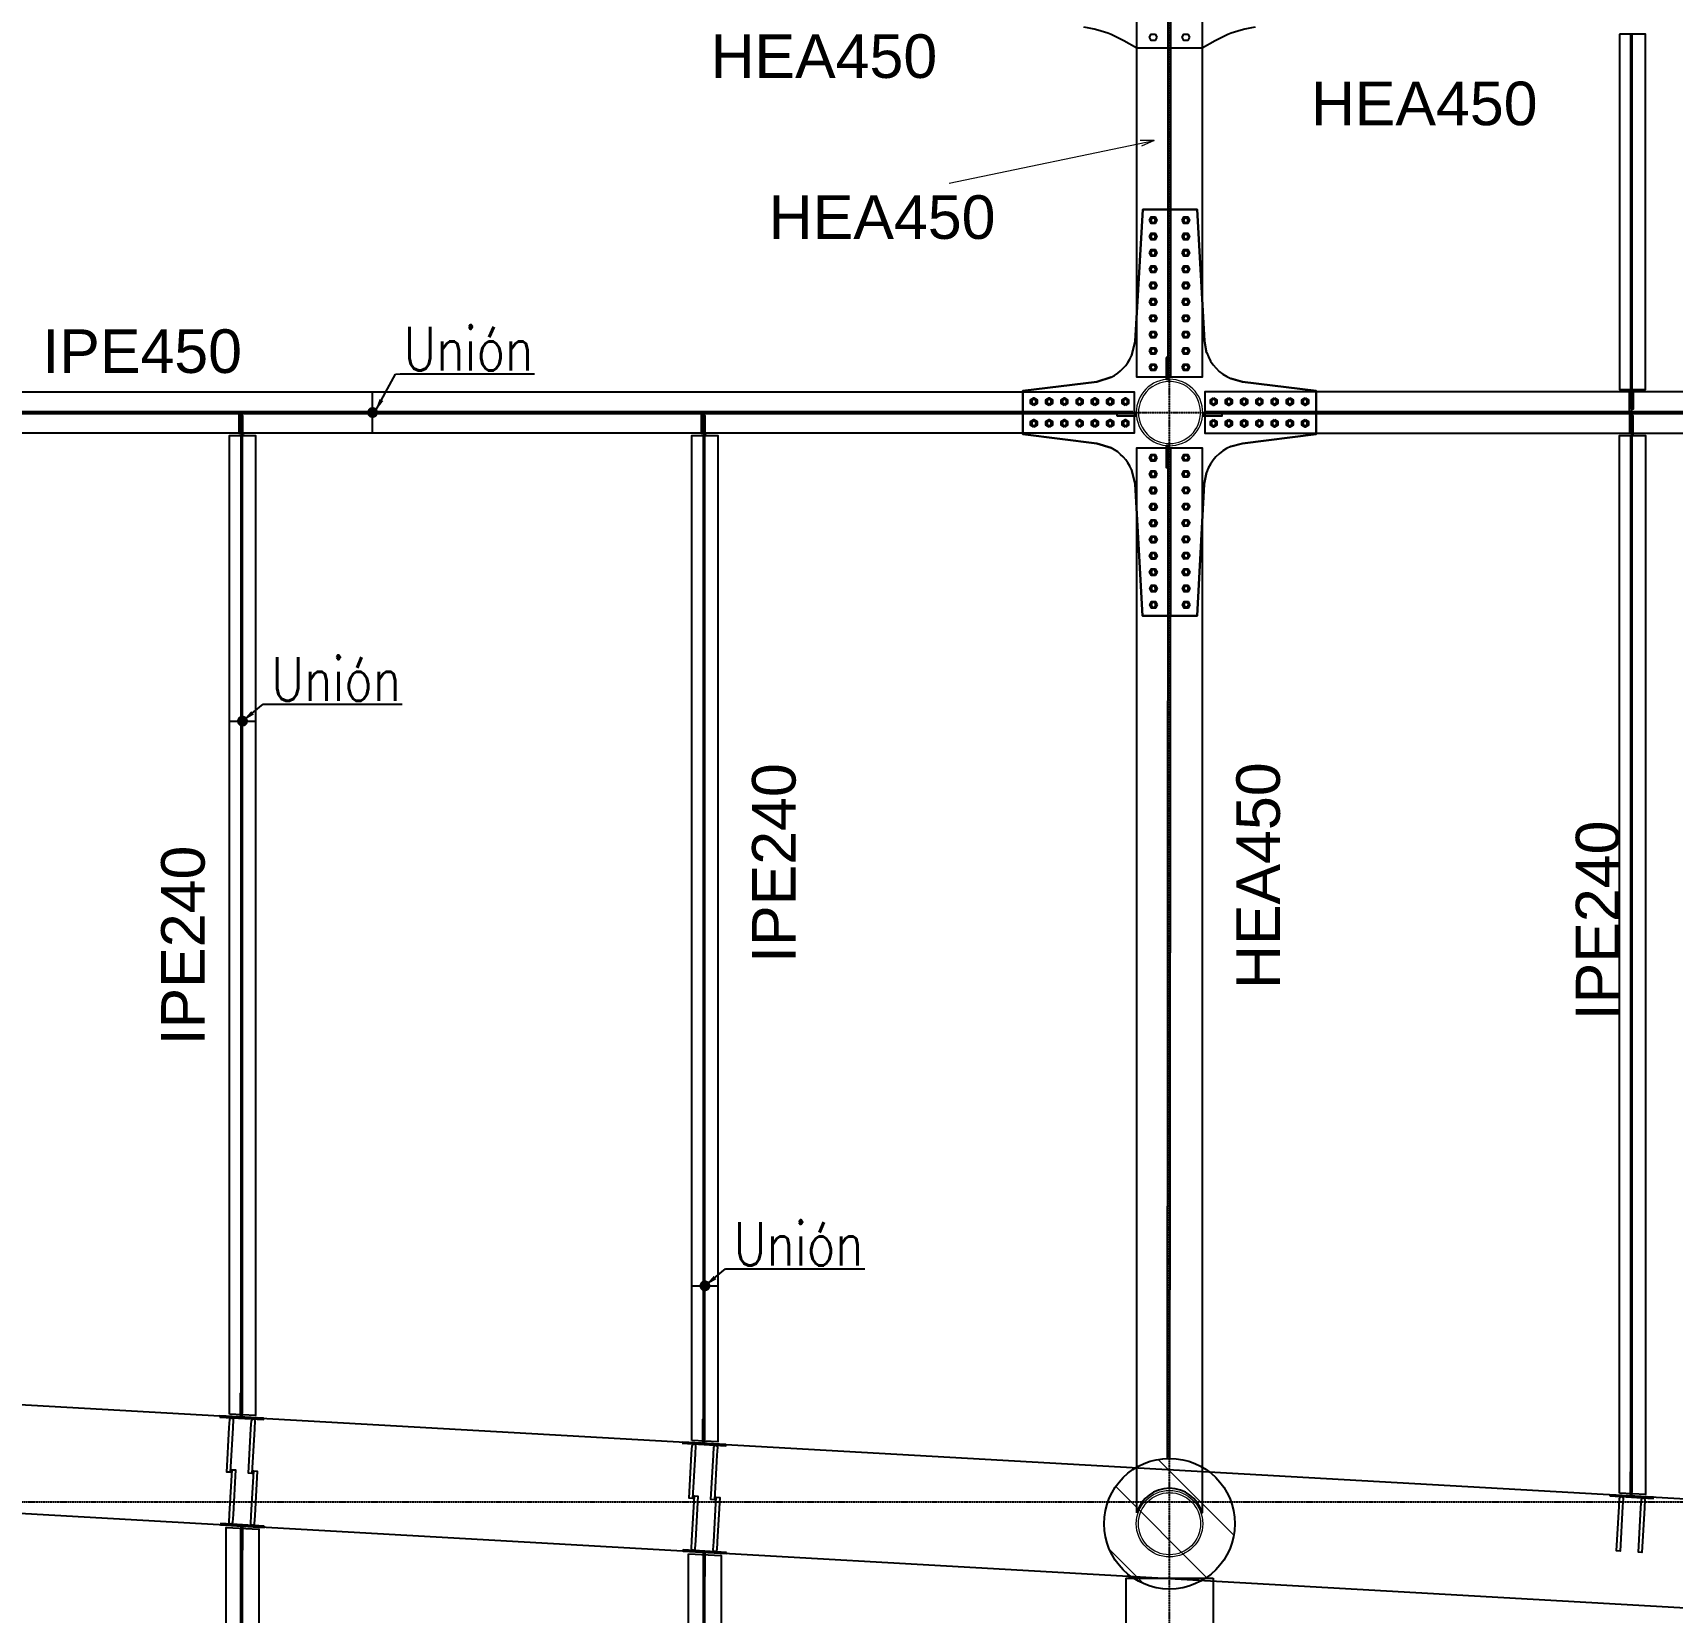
# Model space of a CAD drawing. Header units: millimetres. Extents: x -12345 to 95575, y -10691 to 31862.
# Drawn here: x 28782 to 36308, y 16494 to 23743 of the extents above; entities that cross this region are included whole.
import ezdxf
from ezdxf.enums import TextEntityAlignment as Align

# ---------------------------------------------------------------- set-up
doc = ezdxf.new("R2010")
doc.units = ezdxf.units.MM
doc.header["$LTSCALE"] = 0.9
doc.linetypes.add('DXK_LINE_DOT3', pattern=[5.9187, 2.979, -0.9799, 0.9799, -0.9799])
doc.layers.get('0').update_dxf_attribs({"color": 255})
for name, color, linetype, lineweight in [('E_COLUMNAS', 1, 'Continuous', 18), ('E_COLUMNAS-1', 1, 'Continuous', 25), ('E_TEXTO', 3, 'Continuous', 9), ('E_VIGAS-1', 254, 'Continuous', 25), ('E_VIGAS-2', 5, 'Continuous', 25), ('TUBO-REDONDO', 1, 'Continuous', 9)]:
    doc.layers.add(name, color=color, linetype=linetype, lineweight=lineweight)
for name, color, linetype in [('HCB-EJES', 1, 'Continuous'), ('HCB_ALMA', 8, 'Continuous'), ('HCB_VIGAS', 4, 'Continuous'), ('UNIÒN', 6, 'Continuous')]:
    doc.layers.add(name, color=color, linetype=linetype)
doc.styles.add('CNI_COTAS', font='romans.shx', dxfattribs={"width": 0.8})
doc.styles.add('VERDANA', font='arial.ttf')
doc.dimstyles.new('UNIÒN', dxfattribs={"dimscale": 0, "dimtxt": 200, "dimasz": 60, "dimexe": 4, "dimexo": 4, "dimgap": 15, "dimtad": 1, "dimdec": 0, "dimzin": 4, "dimdsep": 46, "dimtxsty": 'CNI_COTAS', "dimcen": -0.09, "dimclrd": 6, "dimclrt": 3, "dimadec": 0, "dimazin": 0, "dimtfac": 1, "dimtdec": 0, "dimtmove": 2, "dimatfit": 0, "dimfxl": 0.05, "dimtolj": 1, "dimtzin": 0, "dimarcsym": 0})

msp = doc.modelspace()

# ---------------------------------------------------------------- hatches: boundary and pattern name
at = {"layer": 'E_COLUMNAS'}
h = msp.add_hatch(dxfattribs=at)
h.set_pattern_fill('FP_21', color=256, scale=1000, style=0, pattern_type=2)
h.set_pattern_definition([(135, (82662.16, -140662), (-159.09903, -159.09903), [])])
h.paths.add_polyline_path([(34000.2, 16600), (34058.7, 16605.8), (34115, 16622.8), (34166.8, 16650.6), (34212.3, 16687.9), (34249.6, 16733.3), (34277.3, 16785.2), (34294.4, 16841.5), (34300.2, 16900), (34293.4, 16961.7), (34277.3, 17014.8), (34249.6, 17066.7), (34212.3, 17112.1), (34166.8, 17149.4), (34115, 17177.2), (34058.7, 17194.2), (34000.2, 17200), (33941.6, 17194.2), (33885.4, 17177.2), (33833.5, 17149.4), (33788, 17112.1), (33750.7, 17066.7), (33723, 17014.8), (33705.9, 16958.5), (33700.2, 16900), (33705.9, 16841.5), (33723, 16785.2), (33750.7, 16733.3), (33788, 16687.9), (33833.5, 16650.6), (33885.4, 16622.8), (33941.6, 16605.8)])

# ---------------------------------------------------------------- linework, layer by layer
at = {"color": 1, "linetype": 'Continuous'}
for centre, radius, start, end in [((33925, 22882.4), 11.5, 107.99998, 287.99998), ((33925, 22882.4), 10, 359.99998, 179.99998), ((33925, 22882.4), 10, 179.99998, 359.99998), ((33925, 22882.4), 11.5, 287.99998, 107.99998), ((34075, 22882.4), 11.5, 107.99998, 287.99998), ((34075, 22882.4), 10, 359.99998, 179.99998), ((34075, 22882.4), 10, 179.99998, 359.99998), ((34075, 22882.4), 11.5, 287.99998, 107.99998), ((33925, 22807.4), 11.5, 107.99998, 287.99998), ((33925, 22807.4), 10, 359.99998, 179.99998), ((33925, 22807.4), 10, 179.99998, 359.99998), ((33925, 22807.4), 11.5, 287.99998, 107.99998), ((34075, 22807.4), 11.5, 107.99998, 287.99998), ((34075, 22807.4), 10, 359.99998, 179.99998), ((34075, 22807.4), 10, 179.99998, 359.99998), ((34075, 22807.4), 11.5, 287.99998, 107.99998), ((33925, 22732.4), 11.5, 107.99998, 287.99998), ((33925, 22732.4), 10, 359.99998, 179.99998), ((33925, 22732.4), 10, 179.99998, 359.99998), ((33925, 22732.4), 11.5, 287.99998, 107.99998), ((34075, 22732.4), 11.5, 107.99998, 287.99998), ((34075, 22732.4), 10, 359.99998, 179.99998), ((34075, 22732.4), 10, 179.99998, 359.99998), ((34075, 22732.4), 11.5, 287.99998, 107.99998), ((33925, 22657.4), 11.5, 107.99998, 287.99998), ((33925, 22657.4), 10, 359.99998, 179.99998), ((33925, 22657.4), 10, 179.99998, 359.99998), ((33925, 22657.4), 11.5, 287.99998, 107.99998), ((34075, 22657.4), 11.5, 107.99998, 287.99998), ((34075, 22657.4), 10, 359.99998, 179.99998), ((34075, 22657.4), 10, 179.99998, 359.99998), ((34075, 22657.4), 11.5, 287.99998, 107.99998), ((33925, 22582.4), 11.5, 107.99998, 287.99998), ((33925, 22582.4), 10, 359.99998, 179.99998), ((33925, 22582.4), 10, 179.99998, 359.99998), ((33925, 22582.4), 11.5, 287.99998, 107.99998), ((34075, 22582.4), 11.5, 107.99998, 287.99998), ((34075, 22582.4), 10, 359.99998, 179.99998), ((34075, 22582.4), 10, 179.99998, 359.99998), ((34075, 22582.4), 11.5, 287.99998, 107.99998), ((33925, 22507.4), 11.5, 107.99998, 287.99998), ((33925, 22507.4), 10, 359.99998, 179.99998), ((33925, 22507.4), 10, 179.99998, 359.99998), ((33925, 22507.4), 11.5, 287.99998, 107.99998), ((34075, 22507.4), 11.5, 107.99998, 287.99998), ((34075, 22507.4), 10, 359.99998, 179.99998), ((34075, 22507.4), 10, 179.99998, 359.99998), ((34075, 22507.4), 11.5, 287.99998, 107.99998), ((33925, 22432.4), 11.5, 107.99998, 287.99998), ((33925, 22432.4), 10, 359.99998, 179.99998), ((33925, 22432.4), 10, 179.99998, 359.99998), ((33925, 22432.4), 11.5, 287.99998, 107.99998), ((34075, 22432.4), 11.5, 107.99998, 287.99998), ((34075, 22432.4), 10, 359.99998, 179.99998), ((34075, 22432.4), 10, 179.99998, 359.99998), ((34075, 22432.4), 11.5, 287.99998, 107.99998), ((33925, 22357.4), 11.5, 107.99998, 287.99998), ((33925, 22357.4), 10, 359.99998, 179.99998), ((33925, 22357.4), 10, 179.99998, 359.99998), ((33925, 22357.4), 11.5, 287.99998, 107.99998), ((34075, 22357.4), 11.5, 107.99998, 287.99998), ((34075, 22357.4), 10, 359.99998, 179.99998), ((34075, 22357.4), 10, 179.99998, 359.99998), ((34075, 22357.4), 11.5, 287.99998, 107.99998), ((33925, 22282.4), 11.5, 107.99998, 287.99998), ((33925, 22282.4), 10, 359.99998, 179.99998), ((33925, 22282.4), 10, 179.99998, 359.99998), ((33925, 22282.4), 11.5, 287.99998, 107.99998), ((34075, 22282.4), 11.5, 107.99998, 287.99998), ((34075, 22282.4), 10, 359.99998, 179.99998), ((34075, 22282.4), 10, 179.99998, 359.99998), ((34075, 22282.4), 11.5, 287.99998, 107.99998), ((33925, 22207.4), 11.5, 107.99998, 287.99998), ((33925, 22207.4), 10, 359.99998, 179.99998), ((33925, 22207.4), 10, 179.99998, 359.99998), ((33925, 22207.4), 11.5, 287.99998, 107.99998), ((34075, 22207.4), 11.5, 107.99998, 287.99998), ((34075, 22207.4), 10, 359.99998, 179.99998), ((34075, 22207.4), 10, 179.99998, 359.99998), ((34075, 22207.4), 11.5, 287.99998, 107.99998), ((33377.5, 22049.9), 11.5, 18, 198), ((33377.5, 22049.9), 11.5, 198, 18), ((33377.5, 22049.9), 10, 90, 270), ((33377.5, 22049.9), 10, 270, 90), ((33447.5, 22049.9), 11.5, 18, 198), ((33447.5, 22049.9), 11.5, 198, 18), ((33447.5, 22049.9), 10, 90, 270), ((33447.5, 22049.9), 10, 270, 90), ((33517.5, 22049.9), 11.5, 18, 198), ((33517.5, 22049.9), 11.5, 198, 18), ((33517.5, 22049.9), 10, 90, 270), ((33517.5, 22049.9), 10, 270, 90), ((33587.5, 22049.9), 11.5, 18, 198), ((33587.5, 22049.9), 11.5, 198, 18), ((33587.5, 22049.9), 10, 90, 270), ((33587.5, 22049.9), 10, 270, 90), ((33657.5, 22049.9), 11.5, 18, 198), ((33657.5, 22049.9), 11.5, 198, 18), ((33657.5, 22049.9), 10, 90, 270), ((33657.5, 22049.9), 10, 270, 90), ((33727.5, 22049.9), 11.5, 18, 198), ((33727.5, 22049.9), 11.5, 198, 18), ((33727.5, 22049.9), 10, 90, 270), ((33727.5, 22049.9), 10, 270, 90), ((33797.5, 22049.9), 11.5, 18, 198), ((33797.5, 22049.9), 11.5, 198, 18), ((33797.5, 22049.9), 10, 90, 270), ((33797.5, 22049.9), 10, 270, 90), ((34202.5, 22050), 11.5, 18, 198), ((34202.5, 22050), 11.5, 198, 18), ((34202.5, 22050), 10, 90, 270), ((34202.5, 22050), 10, 270, 90), ((34272.5, 22050), 11.5, 18, 198), ((34272.5, 22050), 11.5, 198, 18), ((34272.5, 22050), 10, 90, 270), ((34272.5, 22050), 10, 270, 90), ((34342.5, 22050), 11.5, 18, 198), ((34342.5, 22050), 11.5, 198, 18), ((34342.5, 22050), 10, 90, 270), ((34342.5, 22050), 10, 270, 90), ((34412.5, 22050), 11.5, 18, 198), ((34412.5, 22050), 11.5, 198, 18), ((34412.5, 22050), 10, 90, 270), ((34412.5, 22050), 10, 270, 90), ((34482.5, 22050), 11.5, 18, 198), ((34482.5, 22050), 11.5, 198, 18), ((34482.5, 22050), 10, 90, 270), ((34482.5, 22050), 10, 270, 90), ((34552.5, 22050), 11.5, 18, 198), ((34552.5, 22050), 11.5, 198, 18), ((34552.5, 22050), 10, 90, 270), ((34552.5, 22050), 10, 270, 90), ((34622.5, 22050), 11.5, 18, 198), ((34622.5, 22050), 11.5, 198, 18), ((34622.5, 22050), 10, 90, 270), ((34622.5, 22050), 10, 270, 90), ((33377.5, 21949.9), 11.5, 18, 198), ((33377.5, 21949.9), 11.5, 198, 18), ((33377.5, 21949.9), 10, 90, 270), ((33377.5, 21949.9), 10, 270, 90), ((33447.5, 21949.9), 11.5, 18, 198), ((33447.5, 21949.9), 11.5, 198, 18), ((33447.5, 21949.9), 10, 90, 270), ((33447.5, 21949.9), 10, 270, 90), ((33517.5, 21949.9), 11.5, 18, 198), ((33517.5, 21949.9), 11.5, 198, 18), ((33517.5, 21949.9), 10, 90, 270), ((33517.5, 21949.9), 10, 270, 90), ((33587.5, 21949.9), 11.5, 18, 198), ((33587.5, 21949.9), 11.5, 198, 18), ((33587.5, 21949.9), 10, 90, 270), ((33587.5, 21949.9), 10, 270, 90), ((33657.5, 21949.9), 11.5, 18, 198), ((33657.5, 21949.9), 11.5, 198, 18), ((33657.5, 21949.9), 10, 90, 270), ((33657.5, 21949.9), 10, 270, 90), ((33727.5, 21949.9), 11.5, 18, 198), ((33727.5, 21949.9), 11.5, 198, 18), ((33727.5, 21949.9), 10, 90, 270), ((33727.5, 21949.9), 10, 270, 90), ((33797.5, 21949.9), 11.5, 18, 198), ((33797.5, 21949.9), 11.5, 198, 18), ((33797.5, 21949.9), 10, 90, 270), ((33797.5, 21949.9), 10, 270, 90), ((34202.5, 21950), 11.5, 18, 198), ((34202.5, 21950), 11.5, 198, 18), ((34202.5, 21950), 10, 90, 270), ((34202.5, 21950), 10, 270, 90), ((34272.5, 21950), 11.5, 18, 198), ((34272.5, 21950), 11.5, 198, 18), ((34272.5, 21950), 10, 90, 270), ((34272.5, 21950), 10, 270, 90), ((34342.5, 21950), 11.5, 18, 198), ((34342.5, 21950), 11.5, 198, 18), ((34342.5, 21950), 10, 90, 270), ((34342.5, 21950), 10, 270, 90), ((34412.5, 21950), 11.5, 18, 198), ((34412.5, 21950), 11.5, 198, 18), ((34412.5, 21950), 10, 90, 270), ((34412.5, 21950), 10, 270, 90), ((34482.5, 21950), 11.5, 18, 198), ((34482.5, 21950), 11.5, 198, 18), ((34482.5, 21950), 10, 90, 270), ((34482.5, 21950), 10, 270, 90), ((34552.5, 21950), 11.5, 18, 198), ((34552.5, 21950), 11.5, 198, 18), ((34552.5, 21950), 10, 90, 270), ((34552.5, 21950), 10, 270, 90), ((34622.5, 21950), 11.5, 18, 198), ((34622.5, 21950), 11.5, 198, 18), ((34622.5, 21950), 10, 90, 270), ((34622.5, 21950), 10, 270, 90), ((33925, 21792.2), 11.5, 108.1233, 288.1233), ((33925, 21792.2), 10, 0.1233, 180.1233), ((33925, 21792.2), 10, 180.1233, 0.1233), ((33925, 21792.2), 11.5, 288.1233, 108.1233), ((34075, 21792.6), 11.5, 108.1233, 288.1233), ((34075, 21792.6), 10, 0.1233, 180.1233), ((34075, 21792.6), 10, 180.1233, 0.1233), ((34075, 21792.6), 11.5, 288.1233, 108.1233), ((33925.2, 21717.2), 11.5, 108.1233, 288.1233), ((33925.2, 21717.2), 10, 0.1233, 180.1233), ((33925.2, 21717.2), 10, 180.1233, 0.1233), ((33925.2, 21717.2), 11.5, 288.1233, 108.1233), ((34075.2, 21717.6), 11.5, 108.1233, 288.1233), ((34075.2, 21717.6), 10, 0.1233, 180.1233), ((34075.2, 21717.6), 10, 180.1233, 0.1233), ((34075.2, 21717.6), 11.5, 288.1233, 108.1233), ((33925.3, 21642.2), 11.5, 108.1233, 288.1233), ((33925.3, 21642.2), 10, 0.1233, 180.1233), ((33925.3, 21642.2), 10, 180.1233, 0.1233), ((33925.3, 21642.2), 11.5, 288.1233, 108.1233), ((34075.3, 21642.6), 11.5, 108.1233, 288.1233), ((34075.3, 21642.6), 10, 0.1233, 180.1233), ((34075.3, 21642.6), 10, 180.1233, 0.1233), ((34075.3, 21642.6), 11.5, 288.1233, 108.1233), ((33925.5, 21567.2), 11.5, 108.1233, 288.1233), ((33925.5, 21567.2), 10, 0.1233, 180.1233), ((33925.5, 21567.2), 10, 180.1233, 0.1233), ((33925.5, 21567.2), 11.5, 288.1233, 108.1233), ((34075.5, 21567.6), 11.5, 108.1233, 288.1233), ((34075.5, 21567.6), 10, 0.1233, 180.1233), ((34075.5, 21567.6), 10, 180.1233, 0.1233), ((34075.5, 21567.6), 11.5, 288.1233, 108.1233), ((33925.6, 21492.2), 11.5, 108.1233, 288.1233), ((33925.6, 21492.2), 10, 0.1233, 180.1233), ((33925.6, 21492.2), 10, 180.1233, 0.1233), ((33925.6, 21492.2), 11.5, 288.1233, 108.1233), ((34075.6, 21492.6), 11.5, 108.1233, 288.1233), ((34075.6, 21492.6), 10, 0.1233, 180.1233), ((34075.6, 21492.6), 10, 180.1233, 0.1233), ((34075.6, 21492.6), 11.5, 288.1233, 108.1233), ((33925.8, 21417.2), 11.5, 108.1233, 288.1233), ((33925.8, 21417.2), 10, 0.1233, 180.1233), ((33925.8, 21417.2), 10, 180.1233, 0.1233), ((33925.8, 21417.2), 11.5, 288.1233, 108.1233), ((34075.8, 21417.6), 11.5, 108.1233, 288.1233), ((34075.8, 21417.6), 10, 0.1233, 180.1233), ((34075.8, 21417.6), 10, 180.1233, 0.1233), ((34075.8, 21417.6), 11.5, 288.1233, 108.1233), ((33926, 21342.2), 11.5, 108.1233, 288.1233), ((33926, 21342.2), 10, 0.1233, 180.1233), ((33926, 21342.2), 10, 180.1233, 0.1233), ((33926, 21342.2), 11.5, 288.1233, 108.1233), ((34076, 21342.6), 11.5, 108.1233, 288.1233), ((34076, 21342.6), 10, 0.1233, 180.1233), ((34076, 21342.6), 10, 180.1233, 0.1233), ((34076, 21342.6), 11.5, 288.1233, 108.1233), ((33926.1, 21267.2), 11.5, 108.1233, 288.1233), ((33926.1, 21267.2), 10, 0.1233, 180.1233), ((33926.1, 21267.2), 10, 180.1233, 0.1233), ((33926.1, 21267.2), 11.5, 288.1233, 108.1233), ((34076.1, 21267.6), 11.5, 108.1233, 288.1233), ((34076.1, 21267.6), 10, 0.1233, 180.1233), ((34076.1, 21267.6), 10, 180.1233, 0.1233), ((34076.1, 21267.6), 11.5, 288.1233, 108.1233), ((33926.3, 21192.2), 11.5, 108.1233, 288.1233), ((33926.3, 21192.2), 10, 0.1233, 180.1233), ((33926.3, 21192.2), 10, 180.1233, 0.1233), ((33926.3, 21192.2), 11.5, 288.1233, 108.1233), ((34076.3, 21192.6), 11.5, 108.1233, 288.1233), ((34076.3, 21192.6), 10, 0.1233, 180.1233), ((34076.3, 21192.6), 10, 180.1233, 0.1233), ((34076.3, 21192.6), 11.5, 288.1233, 108.1233), ((33926.5, 21117.2), 11.5, 108.1233, 288.1233), ((33926.5, 21117.2), 10, 0.1233, 180.1233), ((33926.5, 21117.2), 10, 180.1233, 0.1233), ((33926.5, 21117.2), 11.5, 288.1233, 108.1233), ((34076.5, 21117.6), 11.5, 108.1233, 288.1233), ((34076.5, 21117.6), 10, 0.1233, 180.1233), ((34076.5, 21117.6), 10, 180.1233, 0.1233), ((34076.5, 21117.6), 11.5, 288.1233, 108.1233)]:
    msp.add_arc(centre, radius, start, end, dxfattribs=at)
at = {"layer": 'E_COLUMNAS', "linetype": 'Continuous'}
for radius in [152.5, 142.5]:
    msp.add_circle((34000, 16900), radius, dxfattribs=at)
at = {"layer": 'E_COLUMNAS-1'}
msp.add_circle((34000, 16900), 300, dxfattribs=at)
at = {"layer": 'E_TEXTO', "color": 4}
for p, q in [((32987.9, 23051.8), (33929.2, 23248.1)), ((33929.2, 23248.1), (33866.1, 23248.1)), ((33929.2, 23248.1), (33871.3, 23222.8))]:
    msp.add_line(p, q, dxfattribs=at)
at = {"layer": 'E_VIGAS-1', "color": 30, "true_color": 0xf26722}
for p, q in [((33800, 16649.9), (33800, 8856.7)), ((33800, 16649.9), (34200, 16649.9)), ((34200, 16649.9), (34200, 8856.7))]:
    msp.add_line(p, q, dxfattribs=at)
at = {"layer": 'E_VIGAS-2', "color": 30, "true_color": 0xf26722}
for p, q in [((25469.2, 17632.3), (38806.6, 16875.2)), ((38700.2, 16380.4), (25492.9, 17130.1))]:
    msp.add_line(p, q, dxfattribs=at)
at = {"layer": 'HCB-EJES', "linetype": 'DXK_LINE_DOT3'}
for p, q in [((34000, -3906.8), (34000, 29407)), ((-6888.4, 22000), (90118.8, 22000)), ((-10844.5, 17000), (94075, 17000))]:
    msp.add_line(p, q, dxfattribs=at)
at = {"layer": 'HCB_ALMA'}
for p, q in [((33994.2, 22162.4), (33994.2, 24800)), ((34005.7, 22162.4), (34005.7, 24800)), ((36118.3, 22105), (36118.3, 23734.1)), ((36124.5, 22105), (36124.5, 23734.1)), ((25661.5, 22004.7), (33831.3, 22004.6)), ((25661.5, 21995.3), (33831.3, 21995.3)), ((34161.5, 22004.7), (42331.3, 22004.6)), ((34161.5, 21995.3), (42331.3, 21995.3)), ((29738.4, 17405.7), (29738.4, 21895)), ((29744.6, 17405.7), (29744.6, 21895)), ((31860.9, 17285.2), (31860.9, 21895)), ((31867.1, 17285.2), (31867.1, 21895)), ((33990.2, 17198.7), (33994.2, 21837.4)), ((34001.7, 17198.7), (34005.7, 21837.4)), ((36118.3, 17043.5), (36118.3, 21895)), ((36124.5, 17043.5), (36124.5, 21895)), ((29737.9, 8630.5), (29737.9, 16871.8)), ((29745, 8630.5), (29745, 16871.8)), ((31860.4, 8750.7), (31860.4, 16751.3)), ((31867.5, 8750.7), (31867.5, 16751.3))]:
    msp.add_line(p, q, dxfattribs=at)
at = {"layer": 'HCB_VIGAS'}
for p, q in [((29754.1, 21904.9), (29748.1, 21904.9)), ((31876.6, 21904.9), (31870.6, 21904.9)), ((29754.1, 21894.9), (29748.1, 21894.9)), ((31876.6, 21894.9), (31870.6, 21894.9))]:
    msp.add_line(p, q, dxfattribs=at)
for points in [[(34150, 24325.3), (34150, 24344.3), (33850, 24344.3), (33850, 24325.3), (34150, 24325.3), (34150, 24121.9), (34150, 23671.9), (34150, 22515.1), (34150, 22162.4), (33850, 22162.4), (33850, 22463.4), (33850, 23671.9), (33850, 24121.9), (33850, 24325.3)], [(33942.3, 23721.9), (33933.7, 23706.9), (33916.3, 23706.9), (33907.7, 23721.9), (33916.3, 23736.9), (33933.7, 23736.9)], [(34092.3, 23721.9), (34083.7, 23706.9), (34066.3, 23706.9), (34057.7, 23721.9), (34066.3, 23736.9), (34083.7, 23736.9)], [(36065, 23736.9), (36065, 22105), (36185, 22105), (36185, 23736.9)], [(33907.7, 22882.4), (33916.3, 22897.4), (33933.7, 22897.4), (33942.3, 22882.4), (33933.7, 22867.4), (33916.3, 22867.4)], [(34057.7, 22882.4), (34066.3, 22897.4), (34083.7, 22897.4), (34092.3, 22882.4), (34083.7, 22867.4), (34066.3, 22867.4)], [(33907.7, 22807.4), (33916.3, 22822.4), (33933.7, 22822.4), (33942.3, 22807.4), (33933.7, 22792.4), (33916.3, 22792.4)], [(34057.7, 22807.4), (34066.3, 22822.4), (34083.7, 22822.4), (34092.3, 22807.4), (34083.7, 22792.4), (34066.3, 22792.4)], [(33907.7, 22732.4), (33916.3, 22747.4), (33933.7, 22747.4), (33942.3, 22732.4), (33933.7, 22717.4), (33916.3, 22717.4)], [(34057.7, 22732.4), (34066.3, 22747.4), (34083.7, 22747.4), (34092.3, 22732.4), (34083.7, 22717.4), (34066.3, 22717.4)], [(33907.7, 22657.4), (33916.3, 22672.4), (33933.7, 22672.4), (33942.3, 22657.4), (33933.7, 22642.4), (33916.3, 22642.4)], [(34057.7, 22657.4), (34066.3, 22672.4), (34083.7, 22672.4), (34092.3, 22657.4), (34083.7, 22642.4), (34066.3, 22642.4)], [(33907.7, 22582.4), (33916.3, 22597.4), (33933.7, 22597.4), (33942.3, 22582.4), (33933.7, 22567.4), (33916.3, 22567.4)], [(34057.7, 22582.4), (34066.3, 22597.4), (34083.7, 22597.4), (34092.3, 22582.4), (34083.7, 22567.4), (34066.3, 22567.4)], [(33907.7, 22507.4), (33916.3, 22522.4), (33933.7, 22522.4), (33942.3, 22507.4), (33933.7, 22492.4), (33916.3, 22492.4)], [(34057.7, 22507.4), (34066.3, 22522.4), (34083.7, 22522.4), (34092.3, 22507.4), (34083.7, 22492.4), (34066.3, 22492.4)], [(33907.7, 22432.4), (33916.3, 22447.4), (33933.7, 22447.4), (33942.3, 22432.4), (33933.7, 22417.4), (33916.3, 22417.4)], [(34057.7, 22432.4), (34066.3, 22447.4), (34083.7, 22447.4), (34092.3, 22432.4), (34083.7, 22417.4), (34066.3, 22417.4)], [(33907.7, 22357.4), (33916.3, 22372.4), (33933.7, 22372.4), (33942.3, 22357.4), (33933.7, 22342.4), (33916.3, 22342.4)], [(34057.7, 22357.4), (34066.3, 22372.4), (34083.7, 22372.4), (34092.3, 22357.4), (34083.7, 22342.4), (34066.3, 22342.4)], [(33907.7, 22282.4), (33916.3, 22297.4), (33933.7, 22297.4), (33942.3, 22282.4), (33933.7, 22267.4), (33916.3, 22267.4)], [(34057.7, 22282.4), (34066.3, 22297.4), (34083.7, 22297.4), (34092.3, 22282.4), (34083.7, 22267.4), (34066.3, 22267.4)], [(33907.7, 22207.4), (33916.3, 22222.4), (33933.7, 22222.4), (33942.3, 22207.4), (33933.7, 22192.4), (33916.3, 22192.4)], [(33984.2, 22252.4), (33984.2, 22152.4), (33994.2, 22152.4), (33994.2, 22252.4)], [(34057.7, 22207.4), (34066.3, 22222.4), (34083.7, 22222.4), (34092.3, 22207.4), (34083.7, 22192.4), (34066.3, 22192.4)], [(33327.5, 22094.9), (33837.5, 22094.9), (33837.5, 21904.9), (33327.5, 21904.9), (26172.5, 21904.9), (25672.5, 21904.9), (25672.5, 22094.9), (26172.5, 22094.9)], [(33377.5, 22032.6), (33362.5, 22041.2), (33362.5, 22058.6), (33377.5, 22067.2), (33392.5, 22058.6), (33392.5, 22041.2)], [(33447.5, 22032.6), (33432.5, 22041.2), (33432.5, 22058.6), (33447.5, 22067.2), (33462.5, 22058.6), (33462.5, 22041.2)], [(33517.5, 22032.6), (33502.5, 22041.2), (33502.5, 22058.6), (33517.5, 22067.2), (33532.5, 22058.6), (33532.5, 22041.2)], [(33587.5, 22032.6), (33572.5, 22041.2), (33572.5, 22058.6), (33587.5, 22067.2), (33602.5, 22058.6), (33602.5, 22041.2)], [(33657.5, 22032.6), (33642.5, 22041.2), (33642.5, 22058.6), (33657.5, 22067.2), (33672.5, 22058.6), (33672.5, 22041.2)], [(33727.5, 22032.6), (33712.5, 22041.2), (33712.5, 22058.6), (33727.5, 22067.2), (33742.5, 22058.6), (33742.5, 22041.2)], [(33797.5, 22032.6), (33782.5, 22041.2), (33782.5, 22058.6), (33797.5, 22067.2), (33812.5, 22058.6), (33812.5, 22041.2)], [(42327.5, 22095), (41827.5, 22095), (38304, 22095), (38081.9, 22095), (34672.5, 22095), (34162.5, 22095), (34162.5, 21905), (34672.5, 21905), (38125, 21905), (38347.1, 21905), (41827.5, 21905), (42327.5, 21905)], [(34202.5, 22067.3), (34217.5, 22058.7), (34217.5, 22041.3), (34202.5, 22032.7), (34187.5, 22041.3), (34187.5, 22058.7)], [(34272.5, 22067.3), (34287.5, 22058.7), (34287.5, 22041.3), (34272.5, 22032.7), (34257.5, 22041.3), (34257.5, 22058.7)], [(34342.5, 22067.3), (34357.5, 22058.7), (34357.5, 22041.3), (34342.5, 22032.7), (34327.5, 22041.3), (34327.5, 22058.7)], [(34412.5, 22067.3), (34427.5, 22058.7), (34427.5, 22041.3), (34412.5, 22032.7), (34397.5, 22041.3), (34397.5, 22058.7)], [(34482.5, 22067.3), (34497.5, 22058.7), (34497.5, 22041.3), (34482.5, 22032.7), (34467.5, 22041.3), (34467.5, 22058.7)], [(34552.5, 22067.3), (34567.5, 22058.7), (34567.5, 22041.3), (34552.5, 22032.7), (34537.5, 22041.3), (34537.5, 22058.7)], [(34622.5, 22067.3), (34637.5, 22058.7), (34637.5, 22041.3), (34622.5, 22032.7), (34607.5, 22041.3), (34607.5, 22058.7)], [(36111.4, 22095), (36121.4, 22095), (36121.4, 22004.7), (36111.4, 22004.7)], [(36121.4, 22105), (36128.5, 22105), (36128.5, 22014.7), (36121.4, 22014.7)], [(29728.5, 21904.9), (29738.5, 21904.9), (29738.5, 21995.2), (29728.5, 21995.2)], [(29738.5, 21894.9), (29745.6, 21894.9), (29745.6, 21985.2), (29738.5, 21985.2)], [(31851, 21904.9), (31861, 21904.9), (31861, 21995.2), (31851, 21995.2)], [(31861, 21894.9), (31868.1, 21894.9), (31868.1, 21985.2), (31861, 21985.2)], [(33757.5, 21985.3), (33847.5, 21985.3), (33847.5, 21995.3), (33757.5, 21995.3)], [(34242.5, 21995.3), (34152.5, 21995.3), (34152.5, 21985.3), (34242.5, 21985.3)], [(36111.4, 21905), (36121.4, 21905), (36121.4, 21995.3), (36111.4, 21995.3)], [(36121.4, 21895), (36128.5, 21895), (36128.5, 21985.3), (36121.4, 21985.3)], [(33377.5, 21932.6), (33362.5, 21941.2), (33362.5, 21958.6), (33377.5, 21967.2), (33392.5, 21958.6), (33392.5, 21941.2)], [(33447.5, 21932.6), (33432.5, 21941.2), (33432.5, 21958.6), (33447.5, 21967.2), (33462.5, 21958.6), (33462.5, 21941.2)], [(33517.5, 21932.6), (33502.5, 21941.2), (33502.5, 21958.6), (33517.5, 21967.2), (33532.5, 21958.6), (33532.5, 21941.2)], [(33587.5, 21932.6), (33572.5, 21941.2), (33572.5, 21958.6), (33587.5, 21967.2), (33602.5, 21958.6), (33602.5, 21941.2)], [(33657.5, 21932.6), (33642.5, 21941.2), (33642.5, 21958.6), (33657.5, 21967.2), (33672.5, 21958.6), (33672.5, 21941.2)], [(33727.5, 21932.6), (33712.5, 21941.2), (33712.5, 21958.6), (33727.5, 21967.2), (33742.5, 21958.6), (33742.5, 21941.2)], [(33797.5, 21932.6), (33782.5, 21941.2), (33782.5, 21958.6), (33797.5, 21967.2), (33812.5, 21958.6), (33812.5, 21941.2)], [(34202.5, 21967.3), (34217.5, 21958.7), (34217.5, 21941.3), (34202.5, 21932.7), (34187.5, 21941.3), (34187.5, 21958.7)], [(34272.5, 21967.3), (34287.5, 21958.7), (34287.5, 21941.3), (34272.5, 21932.7), (34257.5, 21941.3), (34257.5, 21958.7)], [(34342.5, 21967.3), (34357.5, 21958.7), (34357.5, 21941.3), (34342.5, 21932.7), (34327.5, 21941.3), (34327.5, 21958.7)], [(34412.5, 21967.3), (34427.5, 21958.7), (34427.5, 21941.3), (34412.5, 21932.7), (34397.5, 21941.3), (34397.5, 21958.7)], [(34482.5, 21967.3), (34497.5, 21958.7), (34497.5, 21941.3), (34482.5, 21932.7), (34467.5, 21941.3), (34467.5, 21958.7)], [(34552.5, 21967.3), (34567.5, 21958.7), (34567.5, 21941.3), (34552.5, 21932.7), (34537.5, 21941.3), (34537.5, 21958.7)], [(34622.5, 21967.3), (34637.5, 21958.7), (34637.5, 21941.3), (34622.5, 21932.7), (34607.5, 21941.3), (34607.5, 21958.7)], [(29684.8, 17403), (29685, 21894.9), (29805, 21894.9), (29804.8, 17396.2)], [(31807.5, 17282.5), (31807.5, 21894.9), (31927.5, 21894.9), (31927.5, 17275.7)], [(33994.2, 21747.4), (33994.2, 21847.4), (33984.2, 21847.4), (33984.2, 21747.4)], [(36065, 17040.8), (36065, 21895), (36185, 21895), (36185, 17034)], [(33942.3, 21792.3), (33933.7, 21777.3), (33916.4, 21777.2), (33907.7, 21792.2), (33916.3, 21807.2), (33933.6, 21807.3)], [(34092.3, 21792.6), (34083.7, 21777.6), (34066.4, 21777.5), (34057.7, 21792.5), (34066.3, 21807.5), (34083.6, 21807.6)], [(33942.5, 21717.3), (33933.9, 21702.3), (33916.5, 21702.2), (33907.8, 21717.2), (33916.5, 21732.2), (33933.8, 21732.3)], [(34092.5, 21717.6), (34083.9, 21702.6), (34066.5, 21702.5), (34057.8, 21717.5), (34066.5, 21732.5), (34083.8, 21732.6)], [(33942.6, 21642.3), (33934, 21627.3), (33916.7, 21627.2), (33908, 21642.2), (33916.6, 21657.2), (33934, 21657.3)], [(34092.6, 21642.6), (34084, 21627.6), (34066.7, 21627.5), (34058, 21642.5), (34066.6, 21657.5), (34084, 21657.6)], [(33942.8, 21567.3), (33934.2, 21552.3), (33916.9, 21552.2), (33908.2, 21567.2), (33916.8, 21582.2), (33934.1, 21582.3)], [(34092.8, 21567.6), (34084.2, 21552.6), (34066.9, 21552.5), (34058.2, 21567.5), (34066.8, 21582.5), (34084.1, 21582.6)], [(33943, 21492.3), (33934.3, 21477.3), (33917, 21477.2), (33908.3, 21492.2), (33917, 21507.2), (33934.3, 21507.3)], [(34093, 21492.6), (34084.3, 21477.6), (34067, 21477.5), (34058.3, 21492.5), (34067, 21507.5), (34084.3, 21507.6)], [(33943.1, 21417.3), (33934.5, 21402.3), (33917.2, 21402.2), (33908.5, 21417.2), (33917.1, 21432.2), (33934.4, 21432.3)], [(34093.1, 21417.6), (34084.5, 21402.6), (34067.2, 21402.5), (34058.5, 21417.5), (34067.1, 21432.5), (34084.4, 21432.6)], [(33943.3, 21342.3), (33934.7, 21327.3), (33917.3, 21327.2), (33908.6, 21342.2), (33917.3, 21357.2), (33934.6, 21357.3)], [(34093.3, 21342.6), (34084.7, 21327.6), (34067.3, 21327.5), (34058.6, 21342.5), (34067.3, 21357.5), (34084.6, 21357.6)], [(33943.5, 21267.3), (33934.8, 21252.3), (33917.5, 21252.2), (33908.8, 21267.2), (33917.4, 21282.2), (33934.8, 21282.3)], [(34093.4, 21267.6), (34084.8, 21252.6), (34067.5, 21252.5), (34058.8, 21267.5), (34067.4, 21282.5), (34084.8, 21282.6)], [(33943.6, 21192.3), (33935, 21177.3), (33917.7, 21177.2), (33909, 21192.2), (33917.6, 21207.2), (33934.9, 21207.3)], [(34093.6, 21192.6), (34085, 21177.6), (34067.7, 21177.5), (34059, 21192.5), (34067.6, 21207.5), (34084.9, 21207.6)], [(33943.8, 21117.3), (33935.1, 21102.3), (33917.8, 21102.2), (33909.1, 21117.2), (33917.8, 21132.2), (33935.1, 21132.3)], [(34093.8, 21117.6), (34085.1, 21102.6), (34067.8, 21102.5), (34059.1, 21117.5), (34067.8, 21132.5), (34085.1, 21132.6)], [(29741.2, 17389.8), (29735.2, 17389.8), (29735.2, 17399.8), (29735.2, 17499.8), (29741.2, 17499.8), (29741.2, 17399.8)], [(29641, 17389.5), (29840.6, 17378.1), (29841, 17384.1), (29641.3, 17395.4)], [(31863.9, 17269.3), (31857.9, 17269.3), (31857.9, 17279.3), (31857.9, 17379.3), (31863.9, 17379.3), (31863.9, 17279.3)], [(31763.7, 17269), (31963.3, 17257.6), (31963.7, 17263.6), (31764, 17274.9)], [(36121.4, 17027.6), (36115.4, 17027.6), (36115.4, 17037.6), (36115.4, 17137.6), (36121.4, 17137.6), (36121.4, 17037.6)], [(36021.2, 17027.3), (36220.8, 17015.9), (36221.2, 17021.9), (36021.5, 17033.3)], [(29844.6, 16889), (29644.9, 16900.5), (29644.6, 16894.5), (29844.3, 16883)], [(29739, 16889.1), (29744.9, 16888.8), (29745, 16878.8), (29745, 16778.8), (29739, 16778.8), (29739, 16878.8)], [(31967.1, 16768.5), (31767.4, 16780), (31767.1, 16774), (31966.8, 16762.6)], [(31861.5, 16768.6), (31867.4, 16768.3), (31867.5, 16758.4), (31867.5, 16658.4), (31861.5, 16658.4), (31861.5, 16758.4)]]:
    msp.add_lwpolyline(points, close=True, dxfattribs=at)
at = {"layer": 'HCB_VIGAS', "color": 8}
msp.add_lwpolyline([(34268, 23734.5), (34209.7, 23706), (34150, 23671.9), (33850, 23671.9), (33790.3, 23706), (33732, 23734.5)], dxfattribs=at)
for points in [[(34127.7, 22932.1), (33877.7, 22932.1), (33842, 22328), (33826, 22260.7), (33842, 22328), (33877.7, 22932.1), (34127.7, 22932.1), (34160, 22328.9), (34170.6, 22274.3), (34160, 22328.9)], [(33666.8, 21857.6), (33732.8, 21837.3), (33666.8, 21857.6), (33327.5, 21899.9), (33327.5, 22099.9), (33666.6, 22141.3), (33732.8, 22161.4), (33666.6, 22141.3), (33327.5, 22099.9), (33327.5, 21899.9)], [(34672.5, 21899.9), (34672.5, 22099.9), (34335.4, 22141.1), (34281.7, 22155.4), (34335.4, 22141.1), (34672.5, 22099.9), (34672.5, 21899.9), (34334.9, 21858.4), (34281.2, 21844), (34334.9, 21858.4)], [(33876.7, 21067.4), (34126.7, 21067.4), (34159.6, 21670.8), (34170.3, 21725.3), (34159.6, 21670.8), (34126.7, 21067.4), (33876.7, 21067.4), (33841.7, 21670.7), (33825.8, 21738), (33841.7, 21670.7)]]:
    msp.add_lwpolyline(points, close=True, dxfattribs=at)
at = {"layer": 'HCB_VIGAS'}
msp.add_lwpolyline([(33850, 16950.3), (33850, 21527.4), (33850, 21837.4), (34150, 21837.4), (34150, 21495), (34150, 16950.3, 0.747766)], format="xyb", close=True, dxfattribs=at)
at = {"layer": 'HCB_VIGAS', "color": 5}
for points in [[(29690.7, 17385.1), (29694.4, 17386.4), (29698, 17384.7), (29699.9, 17383.8), (29702, 17378), (29699.8, 17340.6), (29688.2, 17136.4), (29672.3, 17137.3), (29683.9, 17341.5), (29686, 17378.9), (29688.7, 17384.4)], [(29790.6, 17379.5), (29794.3, 17380.8), (29797.8, 17379.1), (29799.8, 17378.1), (29801.8, 17372.3), (29799.7, 17334.9), (29788.1, 17130.7), (29772.1, 17131.6), (29783.7, 17335.8), (29785.8, 17373.2), (29788.5, 17378.7)], [(31813.4, 17264.6), (31817.1, 17265.9), (31820.6, 17264.2), (31822.6, 17263.3), (31824.7, 17257.5), (31822.5, 17220.1), (31810.9, 17015.9), (31795, 17016.8), (31806.6, 17221), (31808.7, 17258.4), (31811.3, 17263.9)], [(31913.3, 17259), (31917, 17260.3), (31920.5, 17258.6), (31922.5, 17257.6), (31924.5, 17251.8), (31922.4, 17214.4), (31910.8, 17010.2), (31894.8, 17011.1), (31906.4, 17215.3), (31908.5, 17252.7), (31911.2, 17258.2)], [(29694.5, 16899.2), (29690.8, 16897.9), (29687.2, 16899.6), (29685.3, 16900.5), (29683.2, 16906.3), (29685.4, 16943.8), (29697.1, 17147.9), (29713.1, 17147), (29701.4, 16942.8), (29699.2, 16905.4), (29696.5, 16899.9)], [(29794.3, 16893.4), (29790.6, 16892.1), (29787.1, 16893.8), (29785.1, 16894.8), (29783.1, 16900.6), (29785.2, 16938), (29797, 17142.2), (29812.9, 17141.3), (29801.2, 16937.1), (29799, 16899.7), (29796.4, 16894.2)], [(31817, 16778.7), (31813.3, 16777.4), (31809.7, 16779.1), (31807.8, 16780.1), (31805.7, 16785.8), (31807.9, 16823.3), (31819.6, 17027.4), (31835.6, 17026.5), (31823.9, 16822.4), (31821.7, 16784.9), (31819, 16779.4)], [(31916.8, 16772.9), (31913.1, 16771.7), (31909.6, 16773.4), (31907.6, 16774.3), (31905.6, 16780.1), (31907.7, 16817.5), (31919.5, 17021.7), (31935.4, 17020.8), (31923.7, 16816.6), (31921.5, 16779.2), (31918.9, 16773.7)], [(36070.9, 17023), (36074.6, 17024.2), (36078.1, 17022.5), (36080.1, 17021.6), (36082.2, 17015.8), (36080, 16978.4), (36068.4, 16774.2), (36052.5, 16775.1), (36064.1, 16979.3), (36066.2, 17016.7), (36068.8, 17022.2)], [(36170.8, 17017.3), (36174.5, 17018.6), (36178, 17016.9), (36180, 17015.9), (36182, 17010.1), (36179.9, 16972.7), (36168.3, 16768.5), (36152.3, 16769.4), (36163.9, 16973.6), (36166, 17011), (36168.7, 17016.6)]]:
    msp.add_lwpolyline(points, close=True, dxfattribs=at)
at = {"layer": 'HCB_VIGAS'}
for points in [[(29670, 8618.7), (29670, 16883), (29820, 16874.5), (29820, 8627.2)], [(31792.5, 16762.5), (31942.5, 16754), (31942.5, 8747.6), (31792.5, 8739.1), (31792.5, 16762.5)]]:
    msp.add_lwpolyline(points, dxfattribs=at)
at = {"layer": 'HCB_VIGAS', "color": 8}
for centre, radius, start, end in [((33542.2, 23271.9), 500, 67.69133, 82.56378), ((34457.8, 23271.9), 500, 97.43622, 112.30865), ((33642.3, 22339.8), 200, 296.87589, 336.70476), ((33642.3, 22339.8), 200, 296.87589, 336.70476), ((34359.7, 22339.6), 200, 199.05774, 247.04327), ((34359.7, 22339.6), 200, 199.05774, 247.04327), ((33642, 21659.1), 200, 23.2106, 62.99829), ((33642, 21659.1), 200, 23.2106, 62.99829), ((34359.3, 21659.9), 200, 112.98244, 160.90199), ((34359.3, 21659.9), 200, 112.98244, 160.90199)]:
    msp.add_arc(centre, radius, start, end, dxfattribs=at)
at = {"layer": 'TUBO-REDONDO'}
for points in [[(33850.4, 21970.1, 1), (34149.6, 22029.7, 1)], [(33860.2, 22027.7, 1), (34139.8, 21972.1, 1)]]:
    msp.add_lwpolyline(points, format="xyb", close=True, dxfattribs=at)
at = {"layer": 'UNIÒN'}
for points in [[(30341.9, 21904.9), (30341.9, 22093.9)], [(29684.8, 20583.5), (29804.8, 20583.5)], [(31807.5, 17991.7), (31927.5, 17991.7)]]:
    msp.add_lwpolyline(points, dxfattribs=at)
at = {"layer": 'UNIÒN', "color": 2, "const_width": 25}
for points in [[(30341.9, 21987.4, 1), (30341.9, 22012.4, 1)], [(29732.3, 20583.5, 1), (29757.3, 20583.5, 1)], [(31855, 17991.7, 1), (31880, 17991.7, 1)]]:
    msp.add_lwpolyline(points, format="xyb", close=True, dxfattribs=at)

# ---------------------------------------------------------------- texts
at = {"layer": 'E_TEXTO', "style": 'VERDANA'}
for s, p in [('HEA450', (32413.6, 23535.5)), ('HEA450', (35169.2, 23318.5)), ('HEA450', (32681, 22796.7)), ('IPE450', (29284.3, 22181.5))]:
    msp.add_text(s, height=200, dxfattribs=at).set_placement(p, align=Align.CENTER)
for s, p in [('IPE240', (32283.7, 19932.2)), ('HEA450', (34506.8, 19874)), ('IPE240', (36065, 19668.8)), ('IPE240', (29571.3, 19553.7))]:
    msp.add_text(s, height=200, rotation=90, dxfattribs=at).set_placement(p, align=Align.CENTER)
at = {"layer": 'UNIÒN', "color": 3, "char_height": 200, "attachment_point": 7, "style": 'CNI_COTAS'}
for insert in [(30483.4, 22192.6), (29876.4, 20676.4), (31999.1, 18084.6)]:
    msp.add_mtext('Unión', dxfattribs=dict(at, insert=insert))

# ---------------------------------------------------------------- leaders
at = {"layer": 'UNIÒN', "annotation_type": 0, "has_hookline": 1, "hookline_direction": 0, "text_width": 601.9}
for points in [[(30353.6, 22004.5), (30446.9, 22175.4), (30468.4, 22177.6)], [(29744.8, 20583.5), (29839.9, 20661.4), (29861.4, 20661.4)], [(31867.5, 17991.7), (31962.6, 18069.6), (31984.1, 18069.6)]]:
    msp.add_leader(points, dimstyle='UNIÒN', override={"dimscale": 1}, dxfattribs=at)

doc.saveas('drawing.dxf')
